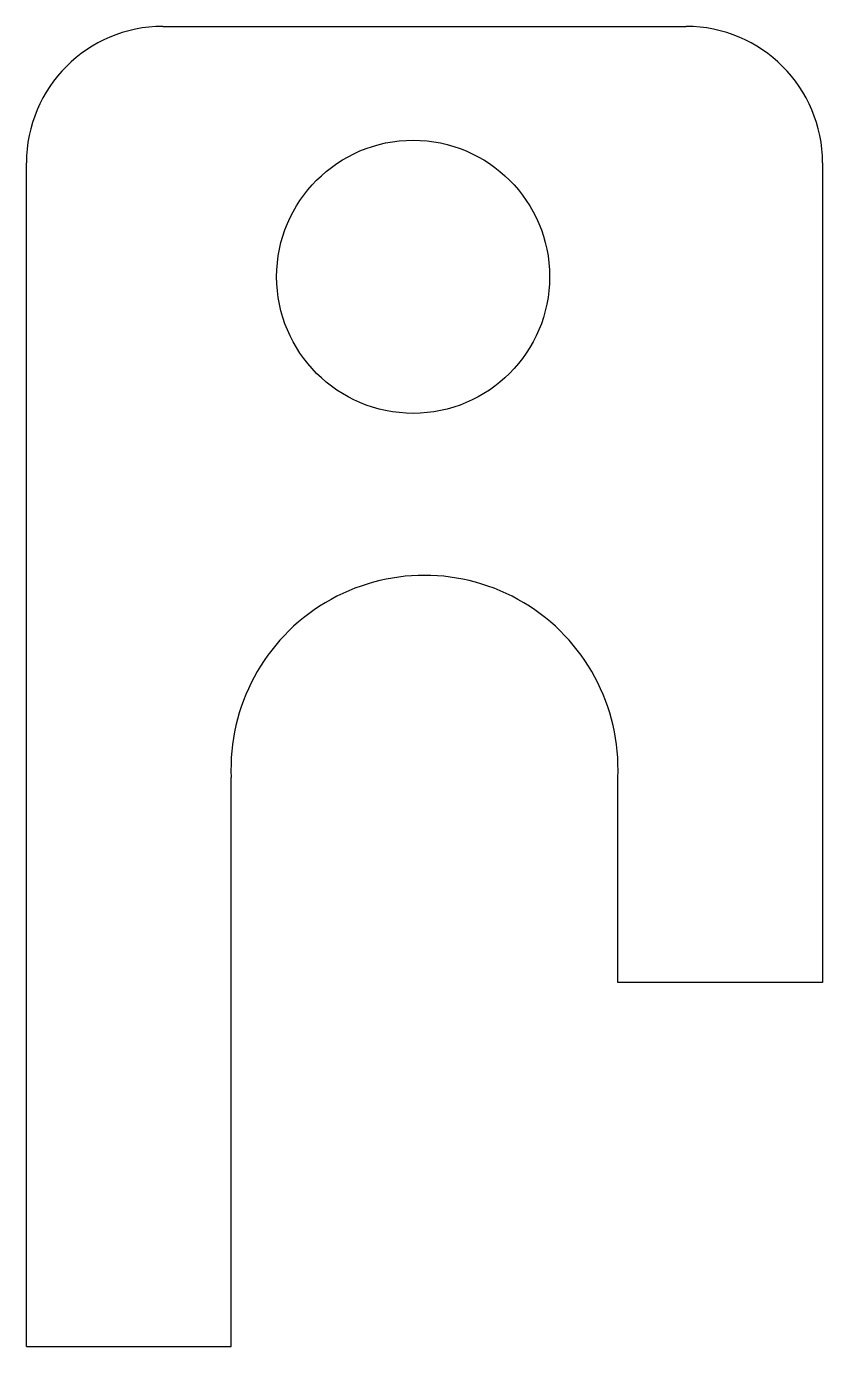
# Model space of a CAD drawing. Extents: x 2 to 19.5, y 1.5 to 30.5.
import ezdxf

# ---------------------------------------------------------------- set-up
doc = ezdxf.new("R2010")
doc.units = 0
doc.header["$MEASUREMENT"] = 0
doc.layers.add('CUT', color=1, linetype='CONTINUOUS')

msp = doc.modelspace()

# ---------------------------------------------------------------- linework, layer by layer
at = {"layer": 'CUT', "color": 1, "linetype": 'Continuous'}
for p, q in [((5, 30.5), (16.5, 30.5)), ((2, 1.5), (2, 27.5)), ((19.5, 27.5), (19.5, 9.5)), ((6.5, 1.5), (6.5, 14)), ((15, 9.5), (15, 14)), ((19.5, 9.5), (15, 9.5)), ((2, 1.5), (6.5, 1.5))]:
    msp.add_line(p, q, dxfattribs=at)
msp.add_circle((10.5, 25), 3, dxfattribs=at)
for centre, radius, start, end in [((5, 27.5), 3, 90, 180), ((16.5, 27.5), 3, 0, 90), ((10.75, 14.1875), 4.2541, 357.47388, 182.52612)]:
    msp.add_arc(centre, radius, start, end, dxfattribs=at)

doc.saveas('drawing.dxf')
